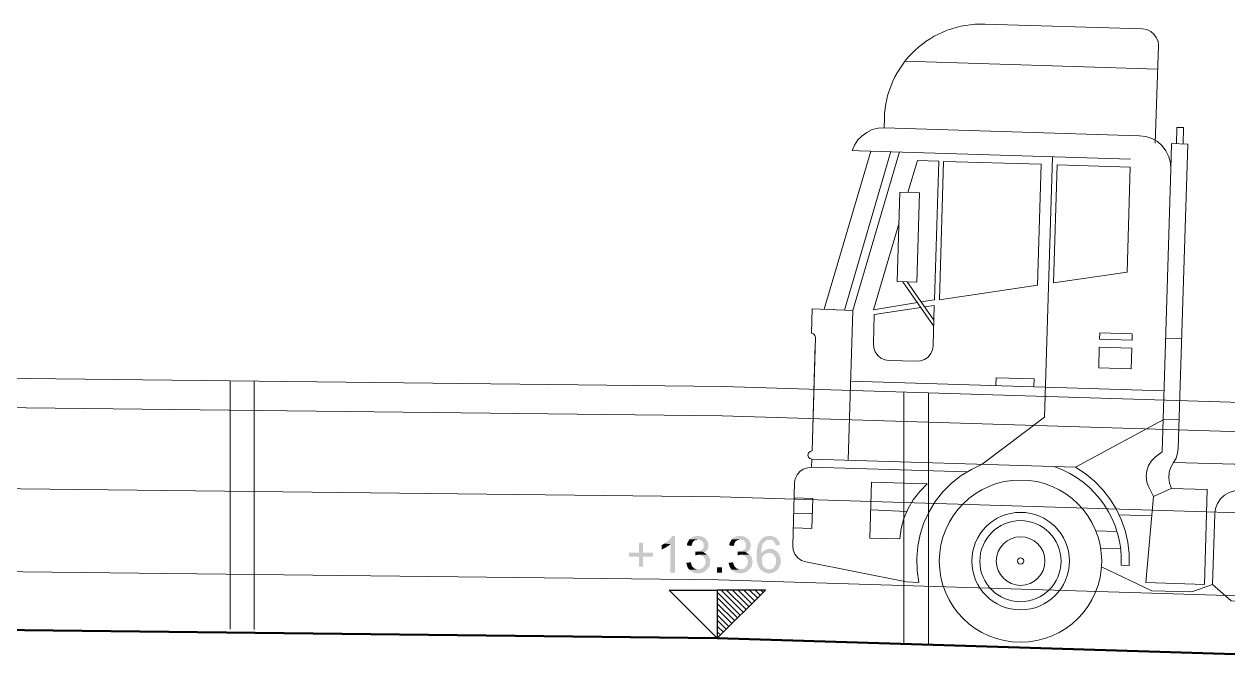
# Model space of a CAD drawing. Header units: millimetres. Extents: x 0.3 to 47.5, y 0.1 to 28.
# Drawn here: x 29.906 to 32.824, y 21.746 to 23.271 of the extents above; entities that cross this region are included whole.
import ezdxf

# ---------------------------------------------------------------- set-up
doc = ezdxf.new("R2010")
doc.units = ezdxf.units.MM
doc.layers.add('PDF _Geometria', color=7, linetype='Continuous')
doc.layers.add('PDF _Riempimenti solidi', color=7, linetype='Continuous')

msp = doc.modelspace()

# ---------------------------------------------------------------- hatches: boundary and pattern name
at = {"layer": 'PDF _Riempimenti solidi', "transparency": 33554559}
for points in [[(31.4833, 22.0291), (31.4758, 22.0291), (31.475, 22.0274), (31.4742, 22.0249), (31.4708, 22.0216), (31.4692, 22.0199), (31.4667, 22.0174), (31.4658, 22.0166), (31.4633, 22.0149), (31.4617, 22.0132), (31.46, 22.0124), (31.4575, 22.0107), (31.4725, 22.0099), (31.4725, 21.9407), (31.4833, 21.9407)], [(31.5383, 22.0291), (31.5342, 22.0291), (31.5317, 22.0282), (31.5292, 22.0282), (31.5267, 22.0274), (31.525, 22.0257), (31.5233, 22.0249), (31.5208, 22.0232), (31.5192, 22.0216), (31.5392, 22.0207), (31.5408, 22.0207), (31.5433, 22.0199), (31.5458, 22.0191), (31.5475, 22.0182), (31.5492, 22.0166), (31.55, 22.0157), (31.5517, 22.0132), (31.5525, 22.0116), (31.5533, 22.0091), (31.5533, 22.0032), (31.5525, 22.0007), (31.5508, 21.9991), (31.55, 21.9966), (31.5475, 21.9957), (31.5467, 21.9949), (31.545, 21.9941), (31.54, 21.9924), (31.5375, 21.9924), (31.535, 21.9916), (31.5567, 21.9907), (31.56, 21.9941), (31.5617, 21.9957), (31.5633, 21.9991), (31.5642, 22.0016), (31.5642, 22.0107), (31.5633, 22.0132), (31.5617, 22.0182), (31.5608, 22.0182), (31.56, 22.0199), (31.5583, 22.0224), (31.5558, 22.0232), (31.5542, 22.0249), (31.5517, 22.0266), (31.5508, 22.0266), (31.5483, 22.0282), (31.5458, 22.0282), (31.5433, 22.0291), (31.5408, 22.0291)], [(31.6408, 22.0291), (31.6367, 22.0291), (31.6342, 22.0282), (31.6317, 22.0282), (31.6292, 22.0274), (31.6275, 22.0257), (31.6258, 22.0249), (31.6233, 22.0232), (31.6217, 22.0216), (31.6417, 22.0207), (31.6433, 22.0207), (31.6458, 22.0199), (31.6483, 22.0191), (31.65, 22.0182), (31.6517, 22.0166), (31.6525, 22.0157), (31.6542, 22.0132), (31.655, 22.0116), (31.6558, 22.0091), (31.6558, 22.0032), (31.655, 22.0007), (31.6533, 21.9991), (31.6525, 21.9966), (31.65, 21.9957), (31.6492, 21.9949), (31.6475, 21.9941), (31.645, 21.9932), (31.6425, 21.9924), (31.64, 21.9924), (31.6375, 21.9916), (31.6592, 21.9907), (31.6608, 21.9924), (31.6625, 21.9941), (31.6642, 21.9957), (31.665, 21.9974), (31.6658, 21.9991), (31.6667, 22.0016), (31.6667, 22.0107), (31.6658, 22.0132), (31.665, 22.0157), (31.6642, 22.0182), (31.6633, 22.0182), (31.6625, 22.0199), (31.6608, 22.0224), (31.6583, 22.0232), (31.6567, 22.0249), (31.6542, 22.0266), (31.6533, 22.0266), (31.6508, 22.0282), (31.6483, 22.0282), (31.6458, 22.0291), (31.6433, 22.0291)], [(31.7133, 22.0291), (31.7067, 22.0291), (31.7042, 22.0282), (31.7017, 22.0274), (31.7, 22.0266), (31.6975, 22.0257), (31.6958, 22.0241), (31.6942, 22.0224), (31.6925, 22.0207), (31.7125, 22.0207), (31.715, 22.0199), (31.7175, 22.0199), (31.7192, 22.0191), (31.7217, 22.0174), (31.7233, 22.0157), (31.7242, 22.0141), (31.7258, 22.0116), (31.7275, 22.0066), (31.7383, 22.0074), (31.7375, 22.0091), (31.7375, 22.0116), (31.7367, 22.0141), (31.7358, 22.0166), (31.7342, 22.0182), (31.7333, 22.0199), (31.7317, 22.0216), (31.73, 22.0232), (31.7292, 22.0241), (31.7267, 22.0257), (31.725, 22.0266), (31.7225, 22.0274), (31.7208, 22.0282), (31.7183, 22.0291), (31.7158, 22.0291)], [(31.4058, 22.0132), (31.3958, 22.0132), (31.3958, 21.9891), (31.3717, 21.9891), (31.3717, 21.9791), (31.3958, 21.9791), (31.3958, 21.9549), (31.4058, 21.9549), (31.4058, 21.9791), (31.43, 21.9791), (31.43, 21.9891), (31.4058, 21.9891)], [(31.4575, 22.0107), (31.4558, 22.0099), (31.4533, 22.0082), (31.4508, 22.0074), (31.4508, 21.9966), (31.4517, 21.9966), (31.455, 21.9982), (31.4575, 21.9999), (31.46, 22.0007), (31.465, 22.0041), (31.4675, 22.0057), (31.4692, 22.0066), (31.4708, 22.0082), (31.4725, 22.0099)], [(31.5192, 22.0216), (31.5175, 22.0199), (31.5167, 22.0182), (31.515, 22.0157), (31.5142, 22.0141), (31.5133, 22.0116), (31.5125, 22.0091), (31.5125, 22.0066), (31.5233, 22.0049), (31.5233, 22.0057), (31.5242, 22.0082), (31.5258, 22.0132), (31.5267, 22.0149), (31.5283, 22.0166), (31.53, 22.0174), (31.5317, 22.0191), (31.5342, 22.0199), (31.5367, 22.0199), (31.5392, 22.0207)], [(31.6217, 22.0216), (31.62, 22.0199), (31.6192, 22.0182), (31.6175, 22.0157), (31.6167, 22.0141), (31.6158, 22.0116), (31.615, 22.0091), (31.615, 22.0066), (31.6258, 22.0049), (31.6258, 22.0057), (31.6267, 22.0082), (31.6275, 22.0107), (31.6283, 22.0132), (31.6292, 22.0149), (31.6308, 22.0166), (31.6325, 22.0174), (31.6342, 22.0191), (31.6367, 22.0199), (31.6392, 22.0199), (31.6417, 22.0207)], [(31.6925, 22.0207), (31.6908, 22.0191), (31.6892, 22.0174), (31.6867, 22.0124), (31.6858, 22.0107), (31.685, 22.0082), (31.6842, 22.0066), (31.6833, 22.0041), (31.6833, 22.0016), (31.6825, 21.9991), (31.6825, 21.9966), (31.6817, 21.9941), (31.6817, 21.9699), (31.6825, 21.9666), (31.6833, 21.9641), (31.6833, 21.9624), (31.6842, 21.9599), (31.685, 21.9574), (31.6858, 21.9557), (31.6867, 21.9541), (31.6875, 21.9524), (31.6883, 21.9507), (31.69, 21.9491), (31.6908, 21.9482), (31.6925, 21.9466), (31.6942, 21.9449), (31.6958, 21.9441), (31.6983, 21.9424), (31.7, 21.9416), (31.7025, 21.9407), (31.705, 21.9399), (31.7067, 21.9399), (31.7092, 21.9391), (31.715, 21.9391), (31.7175, 21.9399), (31.72, 21.9399), (31.7217, 21.9407), (31.7242, 21.9416), (31.7258, 21.9432), (31.7267, 21.9432), (31.7283, 21.9449), (31.73, 21.9457), (31.7317, 21.9474), (31.7117, 21.9482), (31.71, 21.9482), (31.7075, 21.9491), (31.7025, 21.9507), (31.7025, 21.9516), (31.7008, 21.9524), (31.6992, 21.9541), (31.6975, 21.9566), (31.6958, 21.9582), (31.6958, 21.9599), (31.695, 21.9624), (31.6942, 21.9641), (31.6942, 21.9749), (31.695, 21.9774), (31.6958, 21.9799), (31.6975, 21.9816), (31.6992, 21.9832), (31.7, 21.9849), (31.7025, 21.9857), (31.6917, 21.9866), (31.6925, 21.9874), (31.6925, 21.9957), (31.6933, 21.9982), (31.6933, 22.0007), (31.6942, 22.0032), (31.6942, 22.0049), (31.695, 22.0066), (31.6958, 22.0082), (31.6967, 22.0107), (31.6983, 22.0124), (31.7, 22.0149), (31.7017, 22.0157), (31.7033, 22.0174), (31.705, 22.0191), (31.7075, 22.0199), (31.71, 22.0199), (31.7125, 22.0207)], [(31.5608, 21.9841), (31.54, 21.9841), (31.5417, 21.9841), (31.5442, 21.9832), (31.5467, 21.9824), (31.5483, 21.9816), (31.5508, 21.9807), (31.5525, 21.9791), (31.5533, 21.9774), (31.555, 21.9757), (31.5558, 21.9741), (31.5567, 21.9716), (31.5575, 21.9691), (31.5575, 21.9641), (31.5567, 21.9616), (31.5558, 21.9591), (31.555, 21.9574), (31.5533, 21.9549), (31.5517, 21.9532), (31.55, 21.9516), (31.5483, 21.9507), (31.5458, 21.9491), (31.5442, 21.9491), (31.5417, 21.9482), (31.5392, 21.9482), (31.5183, 21.9474), (31.5208, 21.9449), (31.5225, 21.9441), (31.525, 21.9424), (31.5267, 21.9416), (31.5292, 21.9407), (31.5317, 21.9399), (31.5342, 21.9399), (31.5367, 21.9391), (31.5433, 21.9391), (31.5458, 21.9399), (31.5483, 21.9407), (31.5508, 21.9407), (31.5525, 21.9416), (31.555, 21.9432), (31.5567, 21.9441), (31.5583, 21.9457), (31.56, 21.9474), (31.5608, 21.9474), (31.5625, 21.9491), (31.5642, 21.9516), (31.565, 21.9532), (31.5667, 21.9549), (31.5675, 21.9574), (31.5675, 21.9599), (31.5683, 21.9616), (31.5683, 21.9641), (31.5692, 21.9666), (31.5692, 21.9674), (31.5683, 21.9699), (31.5683, 21.9724), (31.5675, 21.9749), (31.5667, 21.9774), (31.5658, 21.9791), (31.5642, 21.9807), (31.5633, 21.9832)], [(31.5333, 21.9924), (31.5325, 21.9824), (31.5358, 21.9832), (31.5383, 21.9832), (31.54, 21.9841), (31.5608, 21.9841), (31.5592, 21.9857), (31.5575, 21.9866), (31.555, 21.9882), (31.5525, 21.9882), (31.5542, 21.9899), (31.5567, 21.9907), (31.535, 21.9916)], [(31.6633, 21.9841), (31.6425, 21.9841), (31.6442, 21.9841), (31.6492, 21.9824), (31.6508, 21.9816), (31.6533, 21.9807), (31.655, 21.9791), (31.6558, 21.9774), (31.6575, 21.9757), (31.6583, 21.9741), (31.6592, 21.9716), (31.66, 21.9691), (31.66, 21.9641), (31.6592, 21.9616), (31.6583, 21.9591), (31.6575, 21.9574), (31.6558, 21.9549), (31.6542, 21.9532), (31.6525, 21.9516), (31.6508, 21.9507), (31.6483, 21.9491), (31.6467, 21.9491), (31.6442, 21.9482), (31.6417, 21.9482), (31.6208, 21.9474), (31.6225, 21.9457), (31.6233, 21.9449), (31.625, 21.9441), (31.6275, 21.9424), (31.6292, 21.9416), (31.6317, 21.9407), (31.6342, 21.9399), (31.6367, 21.9399), (31.6392, 21.9391), (31.6458, 21.9391), (31.6483, 21.9399), (31.6508, 21.9407), (31.6533, 21.9407), (31.655, 21.9416), (31.6575, 21.9432), (31.6592, 21.9441), (31.6625, 21.9474), (31.6633, 21.9474), (31.665, 21.9491), (31.6667, 21.9516), (31.6675, 21.9532), (31.6692, 21.9549), (31.67, 21.9574), (31.67, 21.9599), (31.6708, 21.9616), (31.6708, 21.9641), (31.6717, 21.9666), (31.6717, 21.9674), (31.6708, 21.9699), (31.6708, 21.9724), (31.67, 21.9749), (31.6692, 21.9774), (31.6683, 21.9791), (31.6667, 21.9807), (31.6658, 21.9832)], [(31.6358, 21.9924), (31.635, 21.9824), (31.6383, 21.9832), (31.6408, 21.9832), (31.6425, 21.9841), (31.6633, 21.9841), (31.6617, 21.9857), (31.66, 21.9866), (31.6575, 21.9882), (31.655, 21.9882), (31.6567, 21.9899), (31.6592, 21.9907), (31.6375, 21.9916)], [(31.7133, 21.9982), (31.7108, 21.9982), (31.7083, 21.9974), (31.7058, 21.9966), (31.7042, 21.9957), (31.7017, 21.9949), (31.7008, 21.9949), (31.6992, 21.9932), (31.6967, 21.9916), (31.6933, 21.9882), (31.6917, 21.9866), (31.7025, 21.9857), (31.7042, 21.9874), (31.7067, 21.9874), (31.7092, 21.9882), (31.7117, 21.9882), (31.7317, 21.9899), (31.7308, 21.9907), (31.7292, 21.9924), (31.7267, 21.9941), (31.725, 21.9957), (31.7225, 21.9966), (31.7208, 21.9974), (31.7183, 21.9974), (31.7158, 21.9982)], [(31.7317, 21.9899), (31.7117, 21.9882), (31.7158, 21.9882), (31.7175, 21.9874), (31.72, 21.9866), (31.7217, 21.9849), (31.7233, 21.9832), (31.7242, 21.9824), (31.7258, 21.9807), (31.7267, 21.9782), (31.7275, 21.9766), (31.7283, 21.9741), (31.7283, 21.9641), (31.7275, 21.9616), (31.7267, 21.9591), (31.725, 21.9557), (31.7233, 21.9541), (31.7225, 21.9524), (31.7208, 21.9507), (31.7183, 21.9499), (31.7167, 21.9491), (31.7142, 21.9482), (31.7117, 21.9482), (31.7317, 21.9474), (31.7333, 21.9499), (31.735, 21.9516), (31.7358, 21.9541), (31.7367, 21.9549), (31.7375, 21.9574), (31.7383, 21.9599), (31.7392, 21.9624), (31.7392, 21.9666), (31.74, 21.9691), (31.74, 21.9707), (31.7392, 21.9732), (31.7392, 21.9757), (31.7383, 21.9782), (31.7383, 21.9799), (31.7375, 21.9824), (31.7358, 21.9841), (31.735, 21.9866), (31.7333, 21.9882)], [(31.5217, 21.9657), (31.5108, 21.9641), (31.5108, 21.9624), (31.5117, 21.9607), (31.5125, 21.9582), (31.5133, 21.9557), (31.5142, 21.9532), (31.515, 21.9516), (31.5167, 21.9499), (31.5183, 21.9474), (31.5392, 21.9482), (31.5367, 21.9482), (31.5342, 21.9491), (31.5325, 21.9499), (31.53, 21.9507), (31.5283, 21.9524), (31.5267, 21.9541), (31.525, 21.9557), (31.5242, 21.9574), (31.5233, 21.9599), (31.5225, 21.9624)], [(31.6242, 21.9657), (31.6133, 21.9641), (31.6133, 21.9624), (31.6142, 21.9607), (31.615, 21.9582), (31.6158, 21.9557), (31.6167, 21.9532), (31.6175, 21.9516), (31.6192, 21.9499), (31.6208, 21.9474), (31.6417, 21.9482), (31.6392, 21.9482), (31.6367, 21.9491), (31.635, 21.9499), (31.6325, 21.9507), (31.6308, 21.9524), (31.6275, 21.9557), (31.6267, 21.9574), (31.6258, 21.9599), (31.625, 21.9624)]]:
    msp.add_hatch(color=256, dxfattribs=at).paths.add_polyline_path(points)

# ---------------------------------------------------------------- linework, layer by layer
at = {"layer": 'PDF _Geometria', "lineweight": 9}
for points in [[(31.99, 23.0191), (31.9908, 23.0424, -0.415287), (32.2342, 23.2707), (32.6167, 23.2591), (32.6267, 23.2574), (32.6367, 23.2532), (32.6442, 23.2466), (32.65, 23.2382), (32.6542, 23.2291), (32.655, 23.2182), (32.6475, 22.9824)], [(32.4042, 22.1974, -0.329592), (32.565, 21.9582), (32.5842, 21.9574), (32.5842, 21.9857), (32.5808, 22.0141), (32.5742, 22.0424), (32.565, 22.0691), (32.5525, 22.0949), (32.5375, 22.1191), (32.52, 22.1416), (32.5, 22.1624), (32.4775, 22.1807), (32.4542, 22.1966), (32.6667, 22.3107)], [(32.5175, 21.9549), (32.6392, 21.8966), (32.7358, 21.8941), (32.7858, 21.9116), (32.8317, 21.8724), (32.9517, 21.8682), (32.9583, 22.0749), (33.025, 22.0732, 0.9829), (33.0267, 22.1349), (32.8525, 22.1399), (32.8392, 22.1391), (32.8267, 22.1349), (32.815, 22.1282), (32.8058, 22.1191), (32.7983, 22.1082), (32.7933, 22.0957), (32.7917, 22.0832), (32.7858, 21.9116)]]:
    msp.add_lwpolyline(points, format="xyb", dxfattribs=at)
for points in [[(32.6533, 23.1616), (32.0408, 23.1807)], [(32.6433, 22.1249), (32.6317, 22.1474), (32.6267, 22.1599), (32.625, 22.1741), (32.6267, 22.1874), (32.6308, 22.1999), (32.6383, 22.2116), (32.6483, 22.2216), (32.6642, 22.2332), (32.685, 22.9191), (32.6842, 22.9341), (32.68, 22.9491), (32.6733, 22.9632), (32.6642, 22.9757), (32.6525, 22.9857), (32.6392, 22.9932), (32.6242, 22.9982), (32.6092, 22.9999), (31.99, 23.0191), (31.9758, 23.0182), (31.9617, 23.0149), (31.9483, 23.0082), (31.9367, 22.9999), (31.9267, 22.9899), (31.9183, 22.9774), (31.9125, 22.9641), (31.93, 22.9632), (32.5875, 22.9432)], [(32.6992, 22.9807), (32.7, 23.0199), (32.7158, 23.0199), (32.715, 22.9807)], [(31.845, 22.5791), (31.9583, 22.9624)], [(32.6917, 22.2074), (32.6983, 22.2182), (32.7017, 22.2299), (32.7033, 22.2416), (32.7267, 22.9799), (32.6867, 22.9816), (32.685, 22.9191)], [(32.1908, 22.1849), (31.8142, 22.1966), (31.8042, 22.1949), (31.7942, 22.1916), (31.7858, 22.1857), (31.7792, 22.1774), (31.775, 22.1682), (31.7733, 22.1582), (31.7692, 22.0066), (31.77, 21.9957), (31.7742, 21.9849), (31.7808, 21.9766), (31.79, 21.9699), (31.8008, 21.9666), (32.0442, 21.9182), (32.0742, 21.9166), (32.07, 21.9457), (32.0692, 21.9757), (32.0717, 22.0049), (32.0775, 22.0332), (32.0867, 22.0616), (32.0992, 22.0882), (32.1142, 22.1132), (32.1325, 22.1366), (32.1533, 22.1574), (32.1767, 22.1757), (32.2017, 22.1907), (32.2283, 22.2032), (32.3792, 22.3174), (32.3983, 22.9491)], [(31.8942, 22.5774), (32.0067, 22.9616)], [(32.0275, 22.9607), (31.9142, 22.5766), (31.9033, 22.2132)], [(32.0475, 22.8624), (32.0708, 22.9399), (32.1225, 22.9382), (32.1125, 22.6024), (32.0792, 22.5974)], [(32.0708, 22.5957), (31.9642, 22.5782), (32.0267, 22.7891)], [(32.0358, 22.6457), (32.11, 22.5391)], [(32.0458, 22.6457), (32.1108, 22.5524)], [(32.0883, 22.5849), (32.1117, 22.5882), (32.1092, 22.4907), (32.1075, 22.4807), (32.1033, 22.4716), (32.0967, 22.4632), (32.0883, 22.4574), (32.0783, 22.4541), (32.0683, 22.4532), (32.0017, 22.4549), (31.9917, 22.4566), (31.9825, 22.4607), (31.975, 22.4674), (31.9683, 22.4757), (31.965, 22.4857), (31.9642, 22.4957), (31.9658, 22.5666), (32.0792, 22.5832)], [(31.8233, 22.4949), (31.8158, 22.2357), (31.8242, 22.5107), (31.8225, 22.5157), (31.8192, 22.5199), (31.8142, 22.5216), (31.8158, 22.5799)], [(31.8158, 22.5799), (31.9142, 22.5766), (31.8158, 22.5799)], [(31.8675, 22.5782), (31.8675, 22.5791)], [(18.595, 22.5416), (31.5992, 22.3916), (41.5492, 22.0849), (42.7592, 22.0357), (43.1525, 22.0191), (43.5458, 22.0024), (43.94, 21.9857), (44.3333, 21.9682), (44.7275, 21.9507), (45.1217, 21.9324), (45.515, 21.9149), (45.9092, 21.8966), (46.3025, 21.8774), (46.6958, 21.8591), (47.09, 21.8399), (47.4833, 21.8207), (47.485, 21.8207)], [(32.6725, 22.5091), (32.7117, 22.5082)], [(18.595, 22.4707), (31.5975, 22.3207), (41.5467, 22.0141), (42.7558, 21.9649), (43.15, 21.9482), (43.5433, 21.9316), (43.9367, 21.9149), (44.3308, 21.8974), (44.7242, 21.8799), (45.1183, 21.8616), (45.5117, 21.8441), (45.9058, 21.8257), (46.2992, 21.8074), (46.6925, 21.7882), (47.0867, 21.7691), (47.48, 21.7499), (47.485, 21.7499)], [(32.3533, 22.3907), (32.3542, 22.4107), (32.2617, 22.4132), (32.2608, 22.3941)], [(30.405, 21.8032), (30.405, 22.4049)], [(30.4633, 21.8024), (30.4633, 22.4049)], [(31.9092, 22.4049), (32.6683, 22.3816)], [(32.0383, 21.7674), (32.0383, 22.3782)], [(32.0975, 21.7657), (32.0975, 22.3757)], [(32.6667, 22.3124), (32.7058, 22.3107)], [(18.5942, 22.2732), (31.5933, 22.1241), (41.54, 21.8174), (42.7475, 21.7682), (43.1417, 21.7516), (43.535, 21.7349), (43.9283, 21.7182), (44.3217, 21.7007), (44.7158, 21.6832), (45.1092, 21.6649), (45.5025, 21.6474), (45.8958, 21.6291), (46.2892, 21.6107), (46.6833, 21.5916), (47.0767, 21.5724), (47.47, 21.5532), (47.485, 21.5524)], [(32.4542, 22.1966), (31.815, 22.2157), (31.81, 22.2174), (31.8067, 22.2207), (31.805, 22.2257), (31.8067, 22.2307), (31.8108, 22.2341), (31.8158, 22.2357)], [(31.8142, 22.1966), (31.815, 22.2157)], [(32.6858, 22.1449), (32.6433, 22.1249), (32.6242, 21.9166), (32.7667, 21.9116), (32.7733, 22.1424), (32.6858, 22.1449), (32.6867, 22.1449), (32.6817, 22.1574), (32.68, 22.1707), (32.6808, 22.1841), (32.685, 22.1966), (32.6917, 22.2074), (32.84, 22.2032), (32.9075, 22.1566), (33.24, 22.1466), (33.2383, 22.1099)], [(31.7725, 22.1216), (31.8175, 22.1199), (31.815, 22.0474), (31.77, 22.0491)], [(31.9583, 22.0924), (32.045, 22.0891)], [(18.5942, 22.0724), (31.5892, 21.9232), (41.5325, 21.6166), (42.7392, 21.5674), (43.5258, 21.5341), (43.92, 21.5174), (45.1, 21.4649), (45.4933, 21.4466), (45.8867, 21.4282), (46.28, 21.4099), (46.6733, 21.3916), (47.0667, 21.3724), (47.46, 21.3524), (47.485, 21.3516)], [(31.8167, 22.0841), (31.7717, 22.0849)], [(32.5592, 22.0807), (32.6392, 22.0782)], [(32.5033, 22.0416), (32.5542, 22.0399)], [(32.5158, 21.9991), (32.5633, 21.9982)], [(32.5842, 21.9574), (32.5842, 21.9582)]]:
    msp.add_lwpolyline(points, dxfattribs=at)
for points in [[(32.3708, 22.9307), (32.3617, 22.6374), (32.1242, 22.6024), (32.1342, 22.9374)], [(32.5867, 22.9241), (32.41, 22.9291), (32.4008, 22.6432), (32.5792, 22.6691)], [(32.0283, 22.8632), (32.0217, 22.6466), (32.0692, 22.6449), (32.0758, 22.8616)], [(32.5917, 22.5199), (32.5133, 22.5224), (32.5125, 22.5066), (32.5917, 22.5041)], [(32.5892, 22.4349), (32.5108, 22.4374), (32.5117, 22.4874), (32.5908, 22.4849)], [(32.0283, 22.0224), (32.0317, 22.0474), (32.0383, 22.0716), (32.0483, 22.0957), (32.0608, 22.1174), (32.0767, 22.1374), (32.0942, 22.1557), (31.96, 22.1599), (31.9558, 22.0241)], [(32.3292, 21.9682), (32.3283, 21.9724), (32.325, 21.9749), (32.3217, 21.9766), (32.3175, 21.9757), (32.3142, 21.9724), (32.3133, 21.9691), (32.3142, 21.9649), (32.3167, 21.9616), (32.3208, 21.9607), (32.325, 21.9616), (32.3275, 21.9641)]]:
    msp.add_lwpolyline(points, close=True, dxfattribs=at)
at = {"layer": 'PDF _Geometria', "lineweight": 50}
msp.add_lwpolyline([(0.2525, 21.6574, -0.003601), (8.7508, 21.8566), (18.5933, 21.9307), (31.5858, 21.7816), (41.4283, 21.4782), (41.5533, 21.4732), (41.9467, 21.4574), (42.34, 21.4416), (42.7333, 21.4257), (43.1267, 21.4091), (43.52, 21.3924), (43.9133, 21.3757), (44.7, 21.3407), (45.0933, 21.3232), (45.4867, 21.3049), (46.2733, 21.2682), (46.6667, 21.2499), (47.06, 21.2307), (47.4533, 21.2107), (47.485, 21.2099)], format="xyb", dxfattribs=at)
at = {"layer": 'PDF _Geometria', "lineweight": 25}
for points in [[(31.5858, 21.7816), (31.4692, 21.8982), (31.5858, 21.8982)], [(31.6417, 21.8374), (31.5858, 21.8932)], [(31.6492, 21.8441), (31.595, 21.8982)], [(31.6558, 21.8507), (31.6083, 21.8982)], [(31.6625, 21.8582), (31.6225, 21.8982)], [(31.67, 21.8649), (31.6367, 21.8982)], [(31.6767, 21.8716), (31.65, 21.8982)], [(31.6833, 21.8791), (31.6642, 21.8982)], [(31.69, 21.8857), (31.6775, 21.8982)], [(31.6975, 21.8924), (31.6917, 21.8982)], [(31.635, 21.8307), (31.5858, 21.8799)], [(31.6283, 21.8232), (31.5858, 21.8657)], [(31.6217, 21.8166), (31.5858, 21.8524)], [(31.6142, 21.8099), (31.5858, 21.8382)], [(31.6075, 21.8032), (31.5858, 21.8249)], [(31.6008, 21.7957), (31.5858, 21.8107)], [(31.5942, 21.7891), (31.5858, 21.7966)]]:
    msp.add_lwpolyline(points, dxfattribs=at)
msp.add_lwpolyline([(31.5858, 21.8982), (31.5858, 21.7816), (31.7025, 21.8982)], close=True, dxfattribs=at)
at = {"layer": 'PDF _Geometria', "lineweight": 9}
for centre, radius in [((32.3208, 21.9683), 0.1968), ((32.321, 21.9684), 0.1182), ((32.3207, 21.9682), 0.0985), ((32.3211, 21.9685), 0.0589)]:
    msp.add_circle(centre, radius, dxfattribs=at)
at = {"layer": 'PDF _Riempimenti solidi', "lineweight": 25, "transparency": 33554559}
msp.add_solid([(31.5975, 21.9407), (31.5975, 21.9532), (31.585, 21.9407), (31.585, 21.9532)], dxfattribs=at)

doc.saveas('drawing.dxf')
